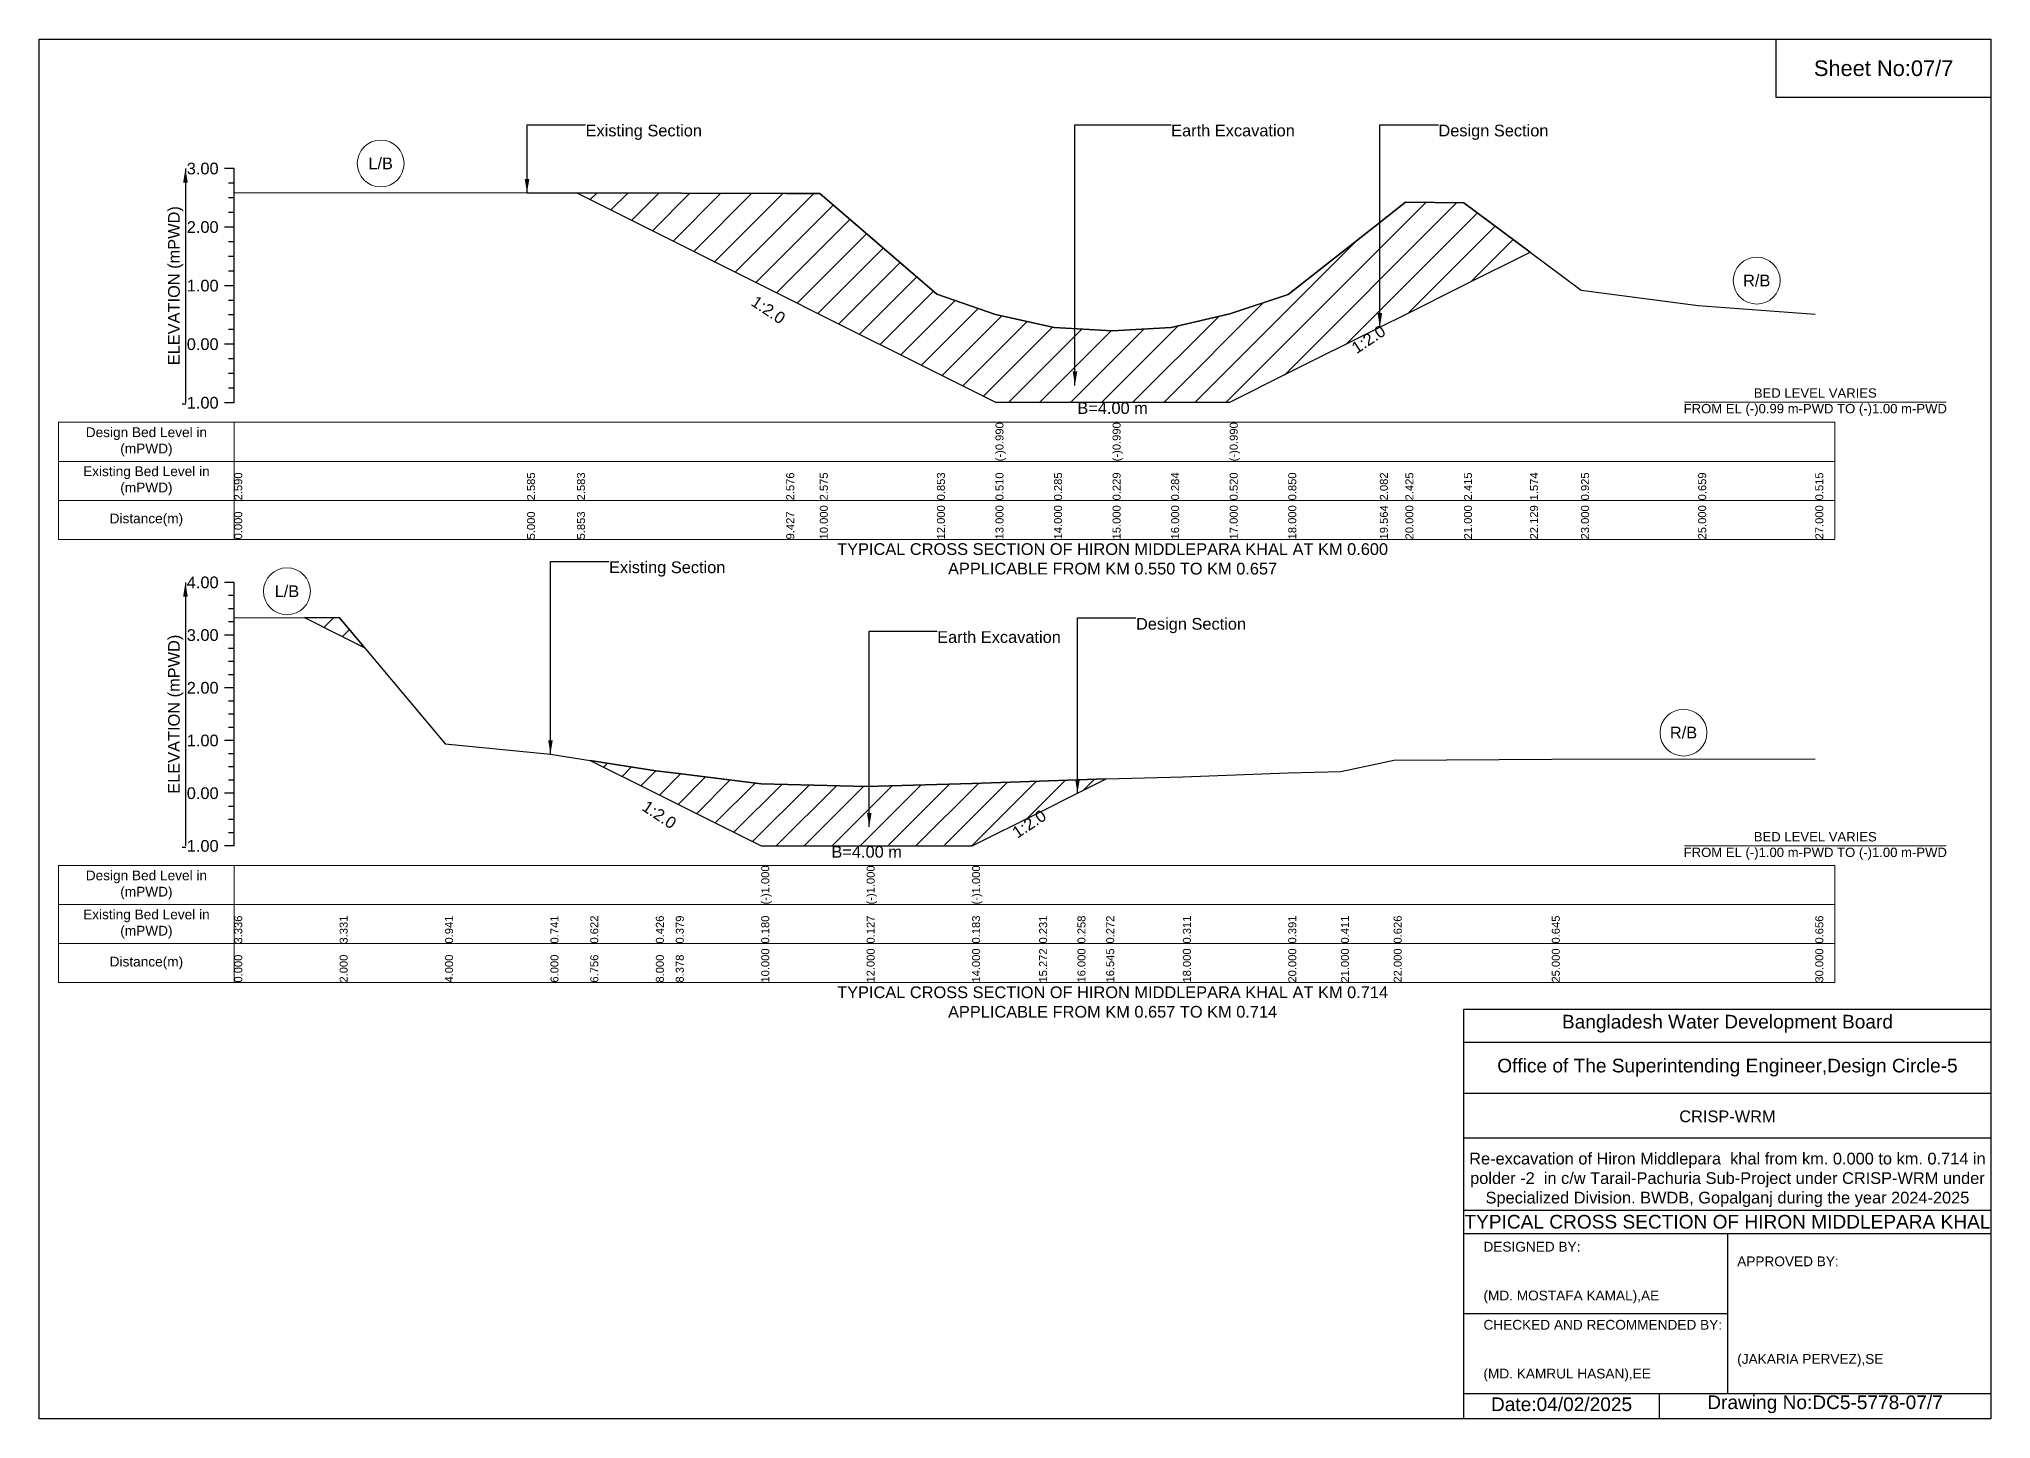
# Model space of a CAD drawing. Header units: inches. Extents: x 91000 to 178000, y -5656 to 6922.
# Drawn here: x 160000 to 168000, y -5656 to 0 of the extents above; entities that cross this region are included whole.
import ezdxf

# ---------------------------------------------------------------- set-up
doc = ezdxf.new("R2010")
doc.units = ezdxf.units.IN
doc.header["$LTSCALE"] = 7
doc.header["$MEASUREMENT"] = 0
for name, color, linetype, lineweight in [('Cross section Data Border', 7, 'Continuous', 9), ('Cross Section Labels', 7, 'Continuous', 9), ('Existing_Bed_Level for Xsection', 7, 'Continuous', 25)]:
    doc.layers.add(name, color=color, linetype=linetype, lineweight=lineweight)
doc.styles.get("Standard").update_dxf_attribs({"font": 'arial.ttf'})
doc.dimstyles.get("Standard").update_dxf_attribs({"dimtxt": 0.18, "dimasz": 0.18, "dimexe": 0.18, "dimexo": 0.0625, "dimgap": 0.09, "dimtad": 0, "dimtih": 1, "dimtoh": 1, "dimdec": 4, "dimzin": 0, "dimdsep": 46, "dimtxsty": 'Standard', "dimcen": 0.09, "dimadec": 0, "dimazin": 0, "dimtfac": 1, "dimtdec": 4, "dimtofl": 0, "dimtmove": 0, "dimatfit": 3, "dimfxl": 1, "dimtolj": 1, "dimtzin": 0, "dimarcsym": 0})

msp = doc.modelspace()

# ---------------------------------------------------------------- hatches: boundary and pattern name
at = {"layer": 'Existing_Bed_Level for Xsection'}
h = msp.add_hatch(dxfattribs=at)
h.set_pattern_fill('ANSI31', color=256, scale=720, style=0)
h.paths.add_polyline_path([(162204.8, -631), (163062.4, -1059.8), (163200, -1128.6), (163680, -1368.6), (163920, -1488.6), (164160, -1488.6), (164400, -1488.6), (164640, -1488.6), (164880, -1488.6), (165120, -1368.6), (165495.4, -1180.8), (165600, -1128.6), (165840, -1008.6), (166110.8, -873.1), (165840, -671.4), (165600, -669), (165495.4, -751.3), (165120, -1047), (164880, -1126.2), (164640, -1182.8), (164400, -1196), (164160, -1182.6), (163920, -1128.6), (163680, -1046.2), (163200, -633), (163062.4, -632.7)])
h = msp.add_hatch(dxfattribs=at)
h.set_pattern_fill('ANSI31', color=256, scale=648, style=0)
h.paths.add_polyline_path([(161088.3, -2371.6), (161232, -2443.4), (161334.9, -2494.9), (161232, -2371.9)])
h = msp.add_hatch(dxfattribs=at)
h.set_pattern_fill('ANSI31', color=256, scale=648, style=0)
h.paths.add_polyline_path([(162259.3, -2957.1), (162528, -3091.4), (162609.7, -3132.3), (162960, -3307.4), (163392, -3307.4), (163824, -3307.4), (164098.8, -3170), (164256, -3091.4), (164373.7, -3032.6), (164256, -3035.7), (164098.8, -3041.6), (163824, -3051.9), (163392, -3064), (162960, -3052.6), (162609.7, -3009.5), (162528, -2999.4)])

# ---------------------------------------------------------------- linework, layer by layer
for points in [[(160000, 0), (168000, 0), (168000, -5656), (160000, -5656)], [(167120, 0), (168000, 0), (168000, -240), (167120, -240)]]:
    msp.add_lwpolyline(points, close=True)
for points in [[(165840, -5656), (165840, -3976), (168000, -3976)], [(165840, -4112), (168000, -4112)], [(165840, -4320), (168000, -4320)], [(165840, -4504), (168000, -4504)], [(165840, -4800), (168000, -4800)], [(165840, -4896), (168000, -4896)], [(166920, -4896), (166920, -5552)], [(165840, -5224), (166920, -5224)], [(165840, -5552), (168000, -5552)], [(166640, -5552), (166640, -5656)]]:
    msp.add_lwpolyline(points)
at = {"layer": 'Cross section Data Border'}
for points in [[(160080, -1571), (167360, -1571), (167360, -2051), (160080, -2051)], [(160080, -3387.4), (167360, -3387.4), (167360, -3867.4), (160080, -3867.4)]]:
    msp.add_lwpolyline(points, close=True, dxfattribs=at)
for points in [[(160800, -1571), (160800, -2051)], [(160080, -1731), (167360, -1731)], [(160080, -1891), (167360, -1891)], [(160800, -3387.4), (160800, -3867.4)], [(160080, -3547.4), (167360, -3547.4)], [(160080, -3707.4), (167360, -3707.4)]]:
    msp.add_lwpolyline(points, dxfattribs=at)
at = {"layer": 'Cross Section Labels'}
for points in [[(166744.2, -1488.6), (167815.8, -1488.6)], [(166744.2, -3307.4), (167815.8, -3307.4)]]:
    msp.add_lwpolyline(points, dxfattribs=at)
for centre in [(161400, -510), (167040, -990.1), (161016, -2263.4), (166740, -2842.9)]:
    msp.add_circle(centre, 96, dxfattribs=at)
at = {"layer": 'Existing_Bed_Level for Xsection'}
for points in [[(160800, -531), (160760, -531)], [(160800, -1491), (160800, -1251), (160800, -1011), (160800, -771), (160800, -531)], [(160800, -591), (160776, -591)], [(160800, -629.4), (162000, -630.6), (162204.8, -631), (163062.4, -632.7), (163200, -633), (163680, -1046.2), (163920, -1128.6), (163920, -1128.6), (164160, -1182.6), (164400, -1196), (164400, -1196), (164640, -1182.8), (164880, -1126.2), (164880, -1126.2), (165120, -1047), (165495.4, -751.3), (165600, -669), (165840, -671.4), (166110.8, -873.1), (166320, -1029), (166800, -1092.8), (167280, -1127.4)], [(160800, -651), (160776, -651)], [(160800, -711), (160776, -711)], [(160800, -771), (160760, -771)], [(160800, -831), (160776, -831)], [(160800, -891), (160776, -891)], [(160800, -951), (160776, -951)], [(160800, -1011), (160760, -1011)], [(160800, -1071), (160776, -1071)], [(160800, -1131), (160776, -1131)], [(160800, -1191), (160776, -1191)], [(160800, -1251), (160760, -1251)], [(160800, -1311), (160776, -1311)], [(160800, -1371), (160776, -1371)], [(160800, -1431), (160776, -1431)], [(160800, -1491), (160760, -1491)], [(160800, -2227.4), (160760, -2227.4)], [(160800, -3307.4), (160800, -3091.4), (160800, -2875.4), (160800, -2659.4), (160800, -2443.4), (160800, -2227.4)], [(160800, -2281.4), (160776, -2281.4)], [(160800, -2335.4), (160776, -2335.4)], [(160800, -2389.4), (160776, -2389.4)], [(160800, -2370.9), (161232, -2371.9), (161664, -2888.2), (162096, -2931.4), (162259.3, -2957.1), (162528, -2999.4), (162609.7, -3009.5), (162960, -3052.6), (162960, -3052.6), (163392, -3064), (163392, -3064), (163824, -3051.9), (163824, -3051.9), (164098.8, -3041.6), (164256, -3035.7), (164373.7, -3032.6), (164688, -3024.3), (165120, -3007), (165336, -3002.7), (165552, -2956.2), (166200, -2952.1), (167280, -2949.7)], [(160800, -2443.4), (160760, -2443.4)], [(160800, -2497.4), (160776, -2497.4)], [(160800, -2551.4), (160776, -2551.4)], [(160800, -2605.4), (160776, -2605.4)], [(160800, -2659.4), (160760, -2659.4)], [(160800, -2713.4), (160776, -2713.4)], [(160800, -2767.4), (160776, -2767.4)], [(160800, -2875.4), (160760, -2875.4)], [(160800, -2821.4), (160776, -2821.4)], [(160800, -2929.4), (160776, -2929.4)], [(160800, -2983.4), (160776, -2983.4)], [(160800, -3037.4), (160776, -3037.4)], [(160800, -3091.4), (160760, -3091.4)], [(160800, -3145.4), (160776, -3145.4)], [(160800, -3199.4), (160776, -3199.4)], [(160800, -3253.4), (160776, -3253.4)], [(160800, -3307.4), (160760, -3307.4)]]:
    msp.add_lwpolyline(points, dxfattribs=at)
for points in [[(162204.8, -631), (163062.4, -1059.8), (163200, -1128.6), (163680, -1368.6), (163920, -1488.6), (163920, -1488.6), (164160, -1488.6), (164400, -1488.6), (164400, -1488.6), (164640, -1488.6), (164880, -1488.6), (164880, -1488.6), (165120, -1368.6), (165495.4, -1180.8), (165600, -1128.6), (165840, -1008.6), (166110.8, -873.1), (166110.8, -873.1), (166110.8, -873.1), (165840, -671.4), (165600, -669), (165495.4, -751.3), (165120, -1047), (164880, -1126.2), (164880, -1126.2), (164640, -1182.8), (164400, -1196), (164400, -1196), (164160, -1182.6), (163920, -1128.6), (163920, -1128.6), (163680, -1046.2), (163200, -633), (163062.4, -632.7)], [(161088.3, -2371.6), (161232, -2443.4), (161334.9, -2494.9), (161232, -2371.9)], [(162259.3, -2957.1), (162259.3, -2957.1), (162528, -3091.4), (162609.7, -3132.3), (162960, -3307.4), (162960, -3307.4), (163392, -3307.4), (163392, -3307.4), (163824, -3307.4), (163824, -3307.4), (164098.8, -3170), (164256, -3091.4), (164373.7, -3032.6), (164373.7, -3032.6), (164373.7, -3032.6), (164256, -3035.7), (164098.8, -3041.6), (163824, -3051.9), (163824, -3051.9), (163392, -3064), (163392, -3064), (162960, -3052.6), (162960, -3052.6), (162609.7, -3009.5), (162528, -2999.4), (162259.3, -2957.1)]]:
    msp.add_lwpolyline(points, close=True, dxfattribs=at)

# ---------------------------------------------------------------- texts
at = {"attachment_point": 5}
for s, insert, char_height in [('Sheet No:07/7', (167560, -120), 64), ('Bangladesh Water Development Board', (166920, -4036), 56), ('Office of The Superintending Engineer,Design Circle-5', (166920, -4216), 56)]:
    msp.add_mtext(s, dxfattribs=dict(at, insert=insert, char_height=char_height))
for s, insert, char_height, width, attachment_point in [('CRISP-WRM', (166920, -4416), 48, 2240, 5), ('Re-excavation of Hiron Middlepara  khal from km. 0.000 to km. 0.714 in polder -2  in c/w Tarail-Pachuria Sub-Project under CRISP-WRM under Specialized Division. BWDB, Gopalganj during the year 2024-2025', (166920, -4676), 48, 2160, 5), ('TYPICAL CROSS SECTION OF HIRON MIDDLEPARA KHAL', (166920, -4848), 56, 2240, 5), ('DESIGNED BY:^J^J^J(MD. MOSTAFA KAMAL),AE', (165920, -5056), 40, 1120, 4), ('APPROVED BY:^J^J^J^J^J^J(JAKARIA PERVEZ),SE', (166960, -5216), 40, 1120, 4), ('CHECKED AND RECOMMENDED BY:^J^J^J(MD. KAMRUL HASAN),EE', (165920, -5376), 40, 1120, 4), ('Date:04/02/2025', (166240, -5596), 56, 1120, 5), ('Drawing No:DC5-5778-07/7', (167320, -5596), 56, 1760, 5)]:
    msp.add_mtext(s, dxfattribs=dict(insert=insert, char_height=char_height, width=width, attachment_point=attachment_point))
at = {"layer": 'Cross section Data Border', "char_height": 40, "width": 640, "attachment_point": 5}
for s, insert in [('Design Bed Level in (mPWD)', (160440, -1651)), ('Existing Bed Level in (mPWD)', (160440, -1811)), ('Distance(m)', (160440, -1971)), ('Design Bed Level in (mPWD)', (160440, -3467.4)), ('Existing Bed Level in (mPWD)', (160440, -3627.4)), ('Distance(m)', (160440, -3787.4))]:
    msp.add_mtext(s, dxfattribs=dict(at, insert=insert))
at = {"layer": 'Cross Section Labels'}
for s, insert, char_height, attachment_point in [('Existing Section', (162240, -351), 48, 1), ('Earth Excavation', (164640, -351), 48, 1), ('Design Section', (165735.4, -351), 48, 1), ('L/B', (161400, -510), 48, 5), ('R/B', (167040, -990.1), 48, 5), ('BED LEVEL VARIES ^JFROM EL (-)0.99 m-PWD TO (-)1.00 m-PWD', (167280, -1488.6), 38.4, 5), ('B=4.00 m', (164400, -1488.6), 48, 2), ('TYPICAL CROSS SECTION OF HIRON MIDDLEPARA KHAL AT KM 0.600^JAPPLICABLE FROM KM 0.550 TO KM 0.657', (164400, -2131), 48, 5), ('Existing Section', (162336, -2141), 48, 1), ('L/B', (161016, -2263.4), 48, 5), ('Design Section', (164496, -2373), 48, 1), ('Earth Excavation', (163681, -2427.1), 48, 1), ('R/B', (166740, -2842.9), 48, 5), ('BED LEVEL VARIES ^JFROM EL (-)1.00 m-PWD TO (-)1.00 m-PWD', (167280, -3307.4), 38.4, 5), ('B=4.00 m', (163392, -3307.4), 48, 2), ('TYPICAL CROSS SECTION OF HIRON MIDDLEPARA KHAL AT KM 0.714^JAPPLICABLE FROM KM 0.657 TO KM 0.714', (164400, -3947.4), 48, 5)]:
    msp.add_mtext(s, dxfattribs=dict(at, insert=insert, char_height=char_height, attachment_point=attachment_point))
at = {"layer": 'Cross Section Labels', "char_height": 48, "attachment_point": 2}
for insert, rotation in [((163002.4, -1089.8), 326.30993), ((165435.4, -1210.8), 33.69007), ((162555.7, -3159.3), 326.30993), ((164044.8, -3197), 33.69007)]:
    msp.add_mtext('1:2.0', dxfattribs=dict(at, insert=insert, rotation=rotation))
at = {"layer": 'Existing_Bed_Level for Xsection', "char_height": 48, "attachment_point": 6}
for s, insert in [('3.00', (160736, -531)), ('2.00', (160736, -771)), ('1.00', (160736, -1011)), ('0.00', (160736, -1251)), ('-1.00', (160736, -1491)), ('4.00', (160736, -2227.4)), ('3.00', (160736, -2443.4)), ('2.00', (160736, -2659.4)), ('1.00', (160736, -2875.4)), ('0.00', (160736, -3091.4)), ('-1.00', (160736, -3307.4))]:
    msp.add_mtext(s, dxfattribs=dict(at, insert=insert))
at = {"layer": 'Existing_Bed_Level for Xsection', "rotation": 90}
for s, insert, char_height, attachment_point in [('ELEVATION (mPWD)', (160560, -1011), 48, 5), ('(-)0.990', (163920, -1731), 32.8, 1), ('(-)0.990', (164400, -1731), 32.8, 1), ('(-)0.990', (164880, -1731), 32.8, 1), ('2.590', (160800, -1891), 32.8, 1), ('2.585', (162000, -1891), 32.8, 1), ('2.583', (162204.8, -1891), 32.8, 1), ('2.576', (163062.4, -1891), 32.8, 1), ('2.575', (163200, -1891), 32.8, 1), ('0.853', (163680, -1891), 32.8, 1), ('0.510', (163920, -1891), 32.8, 1), ('0.285', (164160, -1891), 32.8, 1), ('0.229', (164400, -1891), 32.8, 1), ('0.284', (164640, -1891), 32.8, 1), ('0.520', (164880, -1891), 32.8, 1), ('0.850', (165120, -1891), 32.8, 1), ('2.082', (165495.4, -1891), 32.8, 1), ('2.425', (165600, -1891), 32.8, 1), ('2.415', (165840, -1891), 32.8, 1), ('1.574', (166110.8, -1891), 32.8, 1), ('0.925', (166320, -1891), 32.8, 1), ('0.659', (166800, -1891), 32.8, 1), ('0.515', (167280, -1891), 32.8, 1), ('10.000', (163200, -2051), 32.8, 1), ('12.000', (163680, -2051), 32.8, 1), ('13.000', (163920, -2051), 32.8, 1), ('14.000', (164160, -2051), 32.8, 1), ('15.000', (164400, -2051), 32.8, 1), ('16.000', (164640, -2051), 32.8, 1), ('17.000', (164880, -2051), 32.8, 1), ('18.000', (165120, -2051), 32.8, 1), ('19.564', (165495.4, -2051), 32.8, 1), ('20.000', (165600, -2051), 32.8, 1), ('21.000', (165840, -2051), 32.8, 1), ('22.129', (166110.8, -2051), 32.8, 1), ('23.000', (166320, -2051), 32.8, 1), ('25.000', (166800, -2051), 32.8, 1), ('27.000', (167280, -2051), 32.8, 1), ('0.000', (160800, -2051), 32.8, 1), ('5.000', (162000, -2051), 32.8, 1), ('5.853', (162204.8, -2051), 32.8, 1), ('9.427', (163062.4, -2051), 32.8, 1), ('ELEVATION (mPWD)', (160560, -2767.4), 48, 5), ('(-)1.000', (162960, -3547.4), 32.8, 1), ('(-)1.000', (163392, -3547.4), 32.8, 1), ('(-)1.000', (163824, -3547.4), 32.8, 1), ('3.336', (160800, -3707.4), 32.8, 1), ('3.331', (161232, -3707.4), 32.8, 1), ('0.941', (161664, -3707.4), 32.8, 1), ('0.741', (162096, -3707.4), 32.8, 1), ('0.622', (162259.3, -3707.4), 32.8, 1), ('0.426', (162528, -3707.4), 32.8, 1), ('0.379', (162609.7, -3707.4), 32.8, 1), ('0.180', (162960, -3707.4), 32.8, 1), ('0.127', (163392, -3707.4), 32.8, 1), ('0.183', (163824, -3707.4), 32.8, 1), ('0.231', (164098.8, -3707.4), 32.8, 1), ('0.258', (164256, -3707.4), 32.8, 1), ('0.272', (164373.7, -3707.4), 32.8, 1), ('0.311', (164688, -3707.4), 32.8, 1), ('0.391', (165120, -3707.4), 32.8, 1), ('0.411', (165336, -3707.4), 32.8, 1), ('0.626', (165552, -3707.4), 32.8, 1), ('0.645', (166200, -3707.4), 32.8, 1), ('0.656', (167280, -3707.4), 32.8, 1), ('0.000', (160800, -3867.4), 32.8, 1), ('2.000', (161232, -3867.4), 32.8, 1), ('4.000', (161664, -3867.4), 32.8, 1), ('6.000', (162096, -3867.4), 32.8, 1), ('6.756', (162259.3, -3867.4), 32.8, 1), ('8.000', (162528, -3867.4), 32.8, 1), ('8.378', (162609.7, -3867.4), 32.8, 1), ('10.000', (162960, -3867.4), 32.8, 1), ('12.000', (163392, -3867.4), 32.8, 1), ('14.000', (163824, -3867.4), 32.8, 1), ('15.272', (164098.8, -3867.4), 32.8, 1), ('16.000', (164256, -3867.4), 32.8, 1), ('16.545', (164373.7, -3867.4), 32.8, 1), ('18.000', (164688, -3867.4), 32.8, 1), ('20.000', (165120, -3867.4), 32.8, 1), ('21.000', (165336, -3867.4), 32.8, 1), ('22.000', (165552, -3867.4), 32.8, 1), ('25.000', (166200, -3867.4), 32.8, 1), ('30.000', (167280, -3867.4), 32.8, 1)]:
    msp.add_mtext(s, dxfattribs=dict(at, insert=insert, char_height=char_height, attachment_point=attachment_point))

# ---------------------------------------------------------------- leaders
at = {"layer": 'Cross Section Labels', "annotation_type": 0, "has_hookline": 1, "hookline_direction": 0}
for points, text_width in [([(162000, -630.6), (162000, -351), (162239.9, -351)], 467.2), ([(164245.8, -1419.4), (164245.8, -351), (164639.9, -351)], 497), ([(165495.4, -1180.8), (165495.4, -351), (165735.3, -351)], 441.2), ([(162096, -2931.4), (162096, -2141), (162335.9, -2141)], 467.2), ([(164256, -3091.4), (164256, -2373), (164495.9, -2373)], 441.2), ([(163402.6, -3229.4), (163402.6, -2427.1), (163680.9, -2427.1)], 497)]:
    msp.add_leader(points, dimstyle='Standard', override={"dimasz": 57.6}, dxfattribs=dict(at, text_width=text_width))
at = {"layer": 'Existing_Bed_Level for Xsection'}
for points in [[(160600, -531), (160600, -1491)], [(160600, -2227.4), (160600, -3307.4)]]:
    msp.add_leader(points, dimstyle='Standard', override={"dimasz": 57.6}, dxfattribs=at)

doc.saveas('drawing.dxf')
